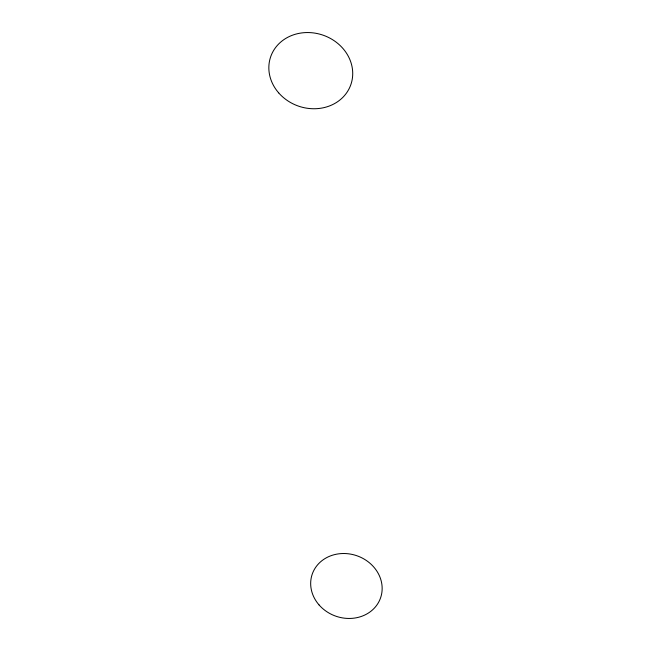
<?xml version="1.0" encoding="UTF-8"?>
<svg xmlns="http://www.w3.org/2000/svg" width="651" height="651" viewBox="0 0 651 651"><rect width="100%" height="100%" fill="white"/><g stroke="black" fill="none" stroke-linecap="round" stroke-linejoin="round"><path stroke-width="0.98" d="M278.701 92.898A42.437 37.538 19.2 0 0 350.214 86.314A42.437 37.538 19.2 0 0 303.431 32.737A42.437 37.538 19.2 0 0 278.701 92.898M319.071 604.942A36.163 31.989 19.2 0 0 380.021 599.327A36.163 31.989 19.2 0 0 340.147 553.675A36.163 31.989 19.2 0 0 319.071 604.942"/></g></svg>
